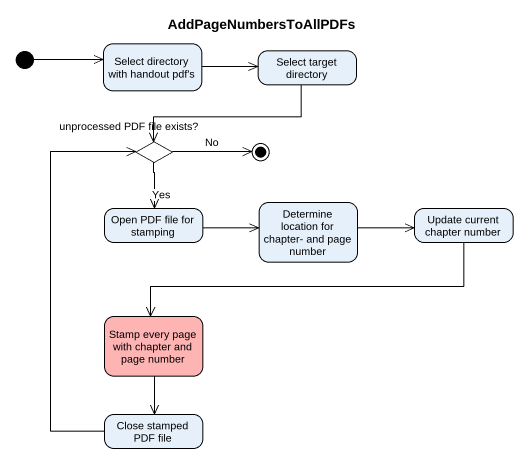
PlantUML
@startuml
title AddPageNumbersToAllPDFs
hide empty description
state "Select directory with handout pdf's" as Select_directory_with
state "Select target directory" as Select_target_directory
state "unprocessed PDF file exists?" as unprocessed_PDF_file_exists <<choice>>
state "Open PDF file for stamping" as Open_PDF_file_for_stamping
state "Determine location for chapter- and page number" as Determine_location_for
state "Update current chapter number" as Update_current_chapter
state "Stamp every page with chapter and page number" as Stamp_every_page_with #FFB4B4
state "Close stamped PDF file" as Close_stamped_PDF_file
[*] -right-> Select_directory_with
Select_directory_with -right-> Select_target_directory
Select_target_directory -left-> unprocessed_PDF_file_exists
unprocessed_PDF_file_exists --> Open_PDF_file_for_stamping : Yes
Open_PDF_file_for_stamping -right-> Determine_location_for
Determine_location_for -right-> Update_current_chapter
Update_current_chapter -left-> Stamp_every_page_with
Stamp_every_page_with --> Close_stamped_PDF_file
Close_stamped_PDF_file -up-> unprocessed_PDF_file_exists
unprocessed_PDF_file_exists -right-> [*] : No
@enduml
